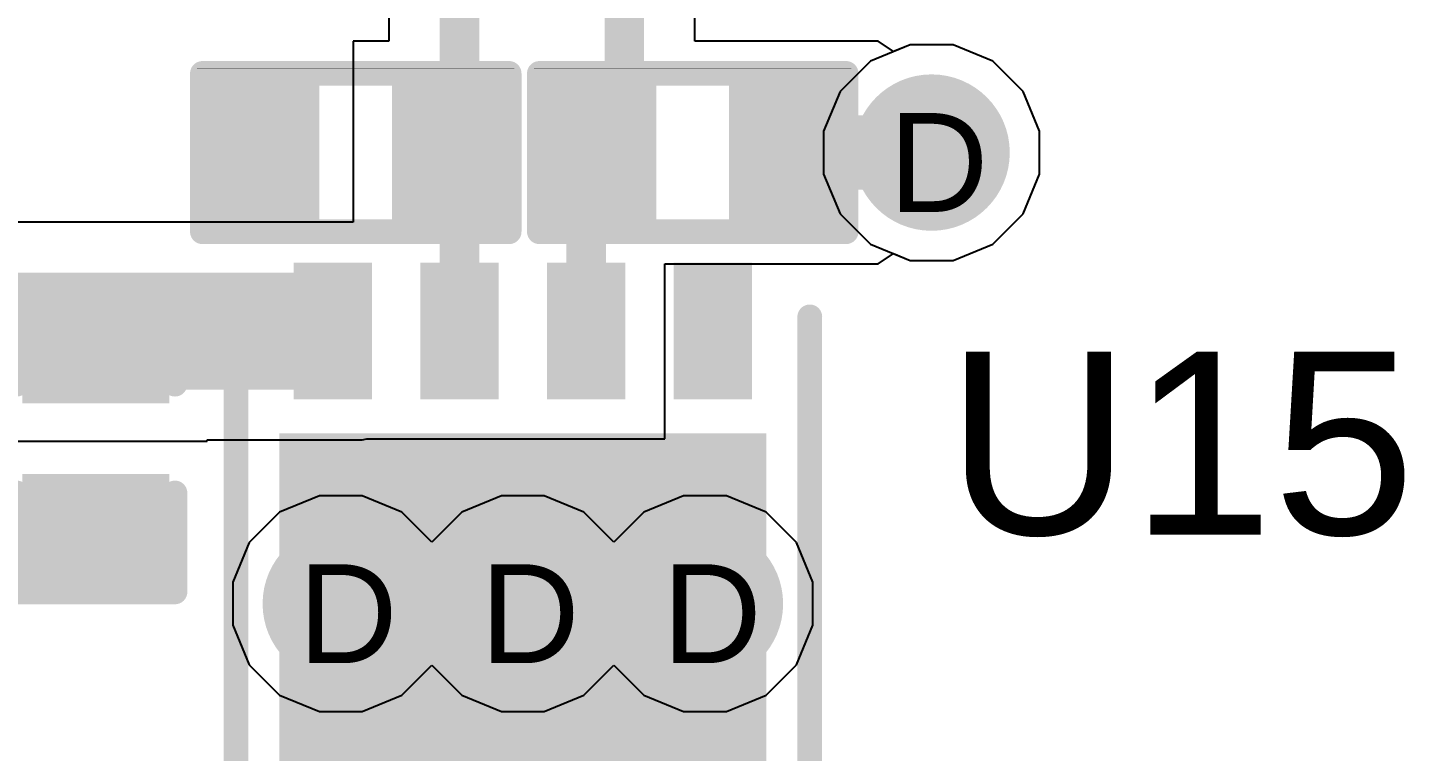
# Model space of a CAD drawing. Header units: inches. Extents: x 0 to 5032, y 0 to 5323.
# Drawn here: x 25.16 to 32.23, y 99.46 to 103.18 of the extents above; entities that cross this region are included whole.
import ezdxf

# ---------------------------------------------------------------- set-up
doc = ezdxf.new("R2010")
doc.units = ezdxf.units.IN
for name, color, linetype in [('Bottom Layer', 5, 'Continuous'), ('Bottom Solder', 6, 'Continuous'), ('Drill Drawing', 1, 'Continuous'), ('Layer 1', 16, 'Continuous'), ('Layer 2', 76, 'Continuous'), ('Top Layer', 1, 'Continuous'), ('Top Overlay', 2, 'Continuous'), ('Top Paste', 8, 'Continuous'), ('Top Solder', 216, 'Continuous'), ('Via Holes', 16, 'Continuous')]:
    doc.layers.add(name, color=color, linetype=linetype)
doc.styles.add('Arial', font='', dxfattribs={"height": 0.2})
doc.styles.get('Arial').set_extended_font_data('Arial')

# ---------------------------------------------------------------- blocks, each defined once
blk = doc.blocks.new('C___0402_281')
at = {"layer": 'Top Layer'}
for points in [[(-0.6985, -0.3175), (-0.6985, 0.3175), (-0.2413, 0.3175), (-0.2413, -0.3175)], [(0.2413, -0.3175), (0.2413, 0.3175), (0.6985, 0.3175), (0.6985, -0.3175)]]:
    blk.add_hatch(color=1, dxfattribs=at).paths.add_polyline_path(points)
at = {"layer": 'Top Paste'}
for points in [[(-0.6985, -0.3175), (-0.6985, 0.3175), (-0.2413, 0.3175), (-0.2413, -0.3175)], [(0.2413, -0.3175), (0.2413, 0.3175), (0.6985, 0.3175), (0.6985, -0.3175)]]:
    blk.add_hatch(color=8, dxfattribs=at).paths.add_polyline_path(points)
at = {"layer": 'Top Solder'}
for points in [[(-0.7585, -0.3775), (-0.7585, 0.3775), (-0.1813, 0.3775), (-0.1813, -0.3775)], [(0.1813, -0.3775), (0.1813, 0.3775), (0.7585, 0.3775), (0.7585, -0.3775)]]:
    blk.add_hatch(color=216, dxfattribs=at).paths.add_polyline_path(points)
at = {"layer": 'Top Overlay'}
for points in [[(-0.7874, 0.4064, 0.127, 0.127, 0), (-0.7874, -0.4064, 0.127, 0.127, 0)], [(-0.7874, 0.4064, 0.127, 0.127, 0), (-0.2794, 0.4064, 0.127, 0.127, 0)], [(0.2794, 0.4064, 0.127, 0.127, 0), (0.7874, 0.4064, 0.127, 0.127, 0)], [(0.7874, 0.4064, 0.127, 0.127, 0), (0.7874, -0.4064, 0.127, 0.127, 0)], [(-0.7874, -0.4064, 0.127, 0.127, 0), (-0.2794, -0.4064, 0.127, 0.127, 0)], [(0.2794, -0.4064, 0.127, 0.127, 0), (0.7874, -0.4064, 0.127, 0.127, 0)]]:
    blk.add_lwpolyline(points, format="xyseb", dxfattribs=at)
for points in [[(-0.8191, 0.4064, 0.0635, 0.0635, 1), (-0.7556, 0.4064, 0.0635, 0.0635, 1)], [(-0.8191, 0.4064, 0.0635, 0.0635, 1), (-0.7556, 0.4064, 0.0635, 0.0635, 1)], [(-0.3111, 0.4064, 0.0635, 0.0635, 1), (-0.2477, 0.4064, 0.0635, 0.0635, 1)], [(0.2477, 0.4064, 0.0635, 0.0635, 1), (0.3111, 0.4064, 0.0635, 0.0635, 1)], [(0.7556, 0.4064, 0.0635, 0.0635, 1), (0.8191, 0.4064, 0.0635, 0.0635, 1)], [(0.7556, 0.4064, 0.0635, 0.0635, 1), (0.8191, 0.4064, 0.0635, 0.0635, 1)], [(-0.8191, -0.4064, 0.0635, 0.0635, 1), (-0.7556, -0.4064, 0.0635, 0.0635, 1)], [(-0.8191, -0.4064, 0.0635, 0.0635, 1), (-0.7556, -0.4064, 0.0635, 0.0635, 1)], [(-0.3111, -0.4064, 0.0635, 0.0635, 1), (-0.2477, -0.4064, 0.0635, 0.0635, 1)], [(0.2477, -0.4064, 0.0635, 0.0635, 1), (0.3111, -0.4064, 0.0635, 0.0635, 1)], [(0.7556, -0.4064, 0.0635, 0.0635, 1), (0.8191, -0.4064, 0.0635, 0.0635, 1)], [(0.7556, -0.4064, 0.0635, 0.0635, 1), (0.8191, -0.4064, 0.0635, 0.0635, 1)]]:
    blk.add_lwpolyline(points, format="xyseb", close=True, dxfattribs=at)
blk = doc.blocks.new('R___0402_293')
at = {"layer": 'Top Layer'}
for points in [[(-0.6985, -0.3175), (-0.6985, 0.3175), (-0.2413, 0.3175), (-0.2413, -0.3175)], [(0.2413, -0.3175), (0.2413, 0.3175), (0.6985, 0.3175), (0.6985, -0.3175)]]:
    blk.add_hatch(color=1, dxfattribs=at).paths.add_polyline_path(points)
at = {"layer": 'Top Paste'}
for points in [[(-0.6985, -0.3175), (-0.6985, 0.3175), (-0.2413, 0.3175), (-0.2413, -0.3175)], [(0.2413, -0.3175), (0.2413, 0.3175), (0.6985, 0.3175), (0.6985, -0.3175)]]:
    blk.add_hatch(color=8, dxfattribs=at).paths.add_polyline_path(points)
at = {"layer": 'Top Solder'}
for points in [[(-0.7535, -0.3725), (-0.7535, 0.3725), (-0.1863, 0.3725), (-0.1863, -0.3725)], [(0.1863, -0.3725), (0.1863, 0.3725), (0.7535, 0.3725), (0.7535, -0.3725)]]:
    blk.add_hatch(color=216, dxfattribs=at).paths.add_polyline_path(points)
at = {"layer": 'Top Overlay'}
for points in [[(0.7874, 0.4064, 0.127, 0.127, 0), (-0.7874, 0.4064, 0.127, 0.127, 0)], [(-0.7874, 0.4064, 0.127, 0.127, 0), (-0.7874, -0.4064, 0.127, 0.127, 0)], [(0.7874, 0.4064, 0.127, 0.127, 0), (0.7874, -0.4064, 0.127, 0.127, 0)], [(0.7874, -0.4064, 0.127, 0.127, 0), (-0.7874, -0.4064, 0.127, 0.127, 0)], [(0.8128, -0.4318, 0.00323, 0.00323, 0), (-0.8128, -0.4318, 0.00323, 0.00323, 0)]]:
    blk.add_lwpolyline(points, format="xyseb", dxfattribs=at)
for points in [[(-0.8191, 0.4064, 0.0635, 0.0635, 1), (-0.7556, 0.4064, 0.0635, 0.0635, 1)], [(-0.8191, 0.4064, 0.0635, 0.0635, 1), (-0.7556, 0.4064, 0.0635, 0.0635, 1)], [(0.7556, 0.4064, 0.0635, 0.0635, 1), (0.8191, 0.4064, 0.0635, 0.0635, 1)], [(0.7556, 0.4064, 0.0635, 0.0635, 1), (0.8191, 0.4064, 0.0635, 0.0635, 1)], [(-0.8191, -0.4064, 0.0635, 0.0635, 1), (-0.7556, -0.4064, 0.0635, 0.0635, 1)], [(-0.8191, -0.4064, 0.0635, 0.0635, 1), (-0.7556, -0.4064, 0.0635, 0.0635, 1)], [(0.7556, -0.4064, 0.0635, 0.0635, 1), (0.8191, -0.4064, 0.0635, 0.0635, 1)], [(0.7556, -0.4064, 0.0635, 0.0635, 1), (0.8191, -0.4064, 0.0635, 0.0635, 1)], [(-0.8136, -0.4318, 0.00161, 0.00161, 1), (-0.812, -0.4318, 0.00161, 0.00161, 1)], [(0.812, -0.4318, 0.00161, 0.00161, 1), (0.8136, -0.4318, 0.00161, 0.00161, 1)]]:
    blk.add_lwpolyline(points, format="xyseb", close=True, dxfattribs=at)
blk = doc.blocks.new('R___0402_294')
at = {"layer": 'Top Layer'}
for points in [[(-0.6985, -0.3175), (-0.6985, 0.3175), (-0.2413, 0.3175), (-0.2413, -0.3175)], [(0.2413, -0.3175), (0.2413, 0.3175), (0.6985, 0.3175), (0.6985, -0.3175)]]:
    blk.add_hatch(color=1, dxfattribs=at).paths.add_polyline_path(points)
at = {"layer": 'Top Paste'}
for points in [[(-0.6985, -0.3175), (-0.6985, 0.3175), (-0.2413, 0.3175), (-0.2413, -0.3175)], [(0.2413, -0.3175), (0.2413, 0.3175), (0.6985, 0.3175), (0.6985, -0.3175)]]:
    blk.add_hatch(color=8, dxfattribs=at).paths.add_polyline_path(points)
at = {"layer": 'Top Solder'}
for points in [[(-0.7535, -0.3725), (-0.7535, 0.3725), (-0.1863, 0.3725), (-0.1863, -0.3725)], [(0.1863, -0.3725), (0.1863, 0.3725), (0.7535, 0.3725), (0.7535, -0.3725)]]:
    blk.add_hatch(color=216, dxfattribs=at).paths.add_polyline_path(points)
at = {"layer": 'Top Overlay'}
for points in [[(0.7874, 0.4064, 0.127, 0.127, 0), (-0.7874, 0.4064, 0.127, 0.127, 0)], [(-0.7874, 0.4064, 0.127, 0.127, 0), (-0.7874, -0.4064, 0.127, 0.127, 0)], [(0.7874, 0.4064, 0.127, 0.127, 0), (0.7874, -0.4064, 0.127, 0.127, 0)], [(0.7874, -0.4064, 0.127, 0.127, 0), (-0.7874, -0.4064, 0.127, 0.127, 0)], [(0.8128, -0.4318, 0.00323, 0.00323, 0), (-0.8128, -0.4318, 0.00323, 0.00323, 0)]]:
    blk.add_lwpolyline(points, format="xyseb", dxfattribs=at)
for points in [[(-0.8191, 0.4064, 0.0635, 0.0635, 1), (-0.7556, 0.4064, 0.0635, 0.0635, 1)], [(-0.8191, 0.4064, 0.0635, 0.0635, 1), (-0.7556, 0.4064, 0.0635, 0.0635, 1)], [(0.7556, 0.4064, 0.0635, 0.0635, 1), (0.8191, 0.4064, 0.0635, 0.0635, 1)], [(0.7556, 0.4064, 0.0635, 0.0635, 1), (0.8191, 0.4064, 0.0635, 0.0635, 1)], [(-0.8191, -0.4064, 0.0635, 0.0635, 1), (-0.7556, -0.4064, 0.0635, 0.0635, 1)], [(-0.8191, -0.4064, 0.0635, 0.0635, 1), (-0.7556, -0.4064, 0.0635, 0.0635, 1)], [(0.7556, -0.4064, 0.0635, 0.0635, 1), (0.8191, -0.4064, 0.0635, 0.0635, 1)], [(0.7556, -0.4064, 0.0635, 0.0635, 1), (0.8191, -0.4064, 0.0635, 0.0635, 1)], [(-0.8136, -0.4318, 0.00161, 0.00161, 1), (-0.812, -0.4318, 0.00161, 0.00161, 1)], [(0.812, -0.4318, 0.00161, 0.00161, 1), (0.8136, -0.4318, 0.00161, 0.00161, 1)]]:
    blk.add_lwpolyline(points, format="xyseb", close=True, dxfattribs=at)
blk = doc.blocks.new('SON_8_EP_3_3__298')
at = {"layer": 'Top Layer'}
for points in [[(0.825, 1.2), (0.825, -1.2), (-0.825, -1.2), (-0.825, 1.2)], [(-1.1, 1.1254), (-1.1, 0.8254), (-1.7, 0.8254), (-1.7, 1.1254)], [(1.1, 0.8254), (1.1, 1.1254), (1.7, 1.1254), (1.7, 0.8254)], [(-1.1, 0.4751), (-1.1, 0.1751), (-1.7, 0.1751), (-1.7, 0.4751)], [(1.1, 0.1751), (1.1, 0.4751), (1.7, 0.4751), (1.7, 0.1751)], [(-1.1, -0.1751), (-1.1, -0.4751), (-1.7, -0.4751), (-1.7, -0.1751)], [(1.1, -0.4751), (1.1, -0.1751), (1.7, -0.1751), (1.7, -0.4751)], [(-1.1, -0.8254), (-1.1, -1.1254), (-1.7, -1.1254), (-1.7, -0.8254)], [(1.1, -1.1254), (1.1, -0.8254), (1.7, -0.8254), (1.7, -1.1254)]]:
    blk.add_hatch(color=1, dxfattribs=at).paths.add_polyline_path(points)
at = {"layer": 'Top Paste'}
for points in [[(0.825, 1.2), (0.825, -1.2), (-0.825, -1.2), (-0.825, 1.2)], [(-1.1, 1.1254), (-1.1, 0.8254), (-1.7, 0.8254), (-1.7, 1.1254)], [(1.1, 0.8254), (1.1, 1.1254), (1.7, 1.1254), (1.7, 0.8254)], [(-1.1, 0.4751), (-1.1, 0.1751), (-1.7, 0.1751), (-1.7, 0.4751)], [(1.1, 0.1751), (1.1, 0.4751), (1.7, 0.4751), (1.7, 0.1751)], [(-1.1, -0.1751), (-1.1, -0.4751), (-1.7, -0.4751), (-1.7, -0.1751)], [(1.1, -0.4751), (1.1, -0.1751), (1.7, -0.1751), (1.7, -0.4751)], [(-1.1, -0.8254), (-1.1, -1.1254), (-1.7, -1.1254), (-1.7, -0.8254)], [(1.1, -1.1254), (1.1, -0.8254), (1.7, -0.8254), (1.7, -1.1254)]]:
    blk.add_hatch(color=8, dxfattribs=at).paths.add_polyline_path(points)
at = {"layer": 'Top Solder'}
for points in [[(0.8758, 1.2508), (0.8758, -1.2508), (-0.8758, -1.2508), (-0.8758, 1.2508)], [(-1.0492, 1.1762), (-1.0492, 0.7746), (-1.7508, 0.7746), (-1.7508, 1.1762)], [(1.0492, 0.7746), (1.0492, 1.1762), (1.7508, 1.1762), (1.7508, 0.7746)], [(-1.0492, 0.5259), (-1.0492, 0.1243), (-1.7508, 0.1243), (-1.7508, 0.5259)], [(1.0492, 0.1243), (1.0492, 0.5259), (1.7508, 0.5259), (1.7508, 0.1243)], [(-1.0492, -0.1243), (-1.0492, -0.5259), (-1.7508, -0.5259), (-1.7508, -0.1243)], [(1.0492, -0.5259), (1.0492, -0.1243), (1.7508, -0.1243), (1.7508, -0.5259)], [(-1.0492, -0.7746), (-1.0492, -1.1762), (-1.7508, -1.1762), (-1.7508, -0.7746)], [(1.0492, -1.1762), (1.0492, -0.7746), (1.7508, -0.7746), (1.7508, -1.1762)]]:
    blk.add_hatch(color=216, dxfattribs=at).paths.add_polyline_path(points)
at = {"layer": 'Top Overlay'}
for points in [[(-1.4986, 1.4732, 0.127, 0.127, 0), (1.4732, 1.4732, 0.127, 0.127, 0)], [(-2.0096, 1.1278, 0.2, 0.2, 0), (-1.8826, 1.0008, 0.2, 0.2, 0)], [(-2.0096, 1.1278, 0.2, 0.2, 0), (-2.0096, 0.8738, 0.2, 0.2, 0)], [(-1.8826, 1.0008, 0.2, 0.2, 0), (-2.0096, 0.8738, 0.2, 0.2, 0)], [(-1.4986, -1.4732, 0.127, 0.127, 0), (1.4732, -1.4732, 0.127, 0.127, 0)]]:
    blk.add_lwpolyline(points, format="xyseb", dxfattribs=at)
for points in [[(-1.5304, 1.4732, 0.0635, 0.0635, 1), (-1.4668, 1.4732, 0.0635, 0.0635, 1)], [(1.4414, 1.4732, 0.0635, 0.0635, 1), (1.505, 1.4732, 0.0635, 0.0635, 1)], [(-2.0596, 1.1278, 0.1, 0.1, 1), (-1.9596, 1.1278, 0.1, 0.1, 1)], [(-2.0596, 1.1278, 0.1, 0.1, 1), (-1.9596, 1.1278, 0.1, 0.1, 1)], [(-1.9326, 1.0008, 0.1, 0.1, 1), (-1.8326, 1.0008, 0.1, 0.1, 1)], [(-1.9326, 1.0008, 0.1, 0.1, 1), (-1.8326, 1.0008, 0.1, 0.1, 1)], [(-2.0596, 0.8738, 0.1, 0.1, 1), (-1.9596, 0.8738, 0.1, 0.1, 1)], [(-2.0596, 0.8738, 0.1, 0.1, 1), (-1.9596, 0.8738, 0.1, 0.1, 1)], [(-1.5304, -1.4732, 0.0635, 0.0635, 1), (-1.4668, -1.4732, 0.0635, 0.0635, 1)], [(1.4414, -1.4732, 0.0635, 0.0635, 1), (1.505, -1.4732, 0.0635, 0.0635, 1)]]:
    blk.add_lwpolyline(points, format="xyseb", close=True, dxfattribs=at)

msp = doc.modelspace()

# ---------------------------------------------------------------- hatches: boundary and pattern name
at = {"layer": 'Bottom Layer'}
h = msp.add_hatch(color=5, dxfattribs=at)
edge = h.paths.add_edge_path()
edge.add_arc((29.7976, 102.5332), 0.3, 0, 360)
h = msp.add_hatch(color=5, dxfattribs=at)
edge = h.paths.add_edge_path()
edge.add_arc((26.7645, 100.2163), 0.3, 0, 360)
h = msp.add_hatch(color=5, dxfattribs=at)
edge = h.paths.add_edge_path()
edge.add_arc((27.6992, 100.2163), 0.3, 0, 360)
h = msp.add_hatch(color=5, dxfattribs=at)
edge = h.paths.add_edge_path()
edge.add_arc((28.6339, 100.2163), 0.3, 0, 360)
at = {"layer": 'Bottom Solder'}
h = msp.add_hatch(color=6, dxfattribs=at)
edge = h.paths.add_edge_path()
edge.add_arc((29.7976, 102.5332), 0.4016, 0, 360)
h = msp.add_hatch(color=6, dxfattribs=at)
edge = h.paths.add_edge_path()
edge.add_arc((26.7645, 100.2163), 0.4016, 0, 360)
h = msp.add_hatch(color=6, dxfattribs=at)
edge = h.paths.add_edge_path()
edge.add_arc((27.6992, 100.2163), 0.4016, 0, 360)
h = msp.add_hatch(color=6, dxfattribs=at)
edge = h.paths.add_edge_path()
edge.add_arc((28.6339, 100.2163), 0.4016, 0, 360)
at = {"layer": 'Layer 1'}
h = msp.add_hatch(color=16, dxfattribs=at)
edge = h.paths.add_edge_path()
edge.add_arc((29.7976, 102.5332), 0.3, 0, 360)
h = msp.add_hatch(color=16, dxfattribs=at)
edge = h.paths.add_edge_path()
edge.add_arc((26.7645, 100.2163), 0.3, 0, 360)
h = msp.add_hatch(color=16, dxfattribs=at)
edge = h.paths.add_edge_path()
edge.add_arc((27.6992, 100.2163), 0.3, 0, 360)
h = msp.add_hatch(color=16, dxfattribs=at)
edge = h.paths.add_edge_path()
edge.add_arc((28.6339, 100.2163), 0.3, 0, 360)
at = {"layer": 'Layer 2'}
h = msp.add_hatch(color=76, dxfattribs=at)
edge = h.paths.add_edge_path()
edge.add_arc((29.7976, 102.5332), 0.3, 0, 360)
h = msp.add_hatch(color=76, dxfattribs=at)
edge = h.paths.add_edge_path()
edge.add_arc((26.7645, 100.2163), 0.3, 0, 360)
h = msp.add_hatch(color=76, dxfattribs=at)
edge = h.paths.add_edge_path()
edge.add_arc((27.6992, 100.2163), 0.3, 0, 360)
h = msp.add_hatch(color=76, dxfattribs=at)
edge = h.paths.add_edge_path()
edge.add_arc((28.6339, 100.2163), 0.3, 0, 360)
at = {"layer": 'Top Layer'}
h = msp.add_hatch(color=1, dxfattribs=at)
edge = h.paths.add_edge_path()
edge.add_arc((29.7976, 102.5332), 0.3, 0, 360)
msp.add_hatch(color=1, dxfattribs=at).paths.add_polyline_path([(23.1943, 101.3164), (26.8738, 101.3164), (26.8738, 101.9164), (23.1943, 101.9164)])
h = msp.add_hatch(color=1, dxfattribs=at)
edge = h.paths.add_edge_path()
edge.add_arc((26.7645, 100.2163), 0.3, 0, 360)
h = msp.add_hatch(color=1, dxfattribs=at)
edge = h.paths.add_edge_path()
edge.add_arc((27.6992, 100.2163), 0.3, 0, 360)
h = msp.add_hatch(color=1, dxfattribs=at)
edge = h.paths.add_edge_path()
edge.add_arc((28.6339, 100.2163), 0.3, 0, 360)
at = {"layer": 'Top Solder'}
h = msp.add_hatch(color=216, dxfattribs=at)
edge = h.paths.add_edge_path()
edge.add_arc((29.7976, 102.5332), 0.4016, 0, 360)
h = msp.add_hatch(color=216, dxfattribs=at)
edge = h.paths.add_edge_path()
edge.add_arc((26.7645, 100.2163), 0.4016, 0, 360)
h = msp.add_hatch(color=216, dxfattribs=at)
edge = h.paths.add_edge_path()
edge.add_arc((27.6992, 100.2163), 0.4016, 0, 360)
h = msp.add_hatch(color=216, dxfattribs=at)
edge = h.paths.add_edge_path()
edge.add_arc((28.6339, 100.2163), 0.4016, 0, 360)
at = {"layer": 'Via Holes'}
h = msp.add_hatch(color=7, dxfattribs=at)
edge = h.paths.add_edge_path()
edge.add_arc((29.7976, 102.5332), 0.15, 0, 360)
h = msp.add_hatch(color=7, dxfattribs=at)
edge = h.paths.add_edge_path()
edge.add_arc((26.7645, 100.2163), 0.15, 0, 360)
h = msp.add_hatch(color=7, dxfattribs=at)
edge = h.paths.add_edge_path()
edge.add_arc((27.6992, 100.2163), 0.15, 0, 360)
h = msp.add_hatch(color=7, dxfattribs=at)
edge = h.paths.add_edge_path()
edge.add_arc((28.6339, 100.2163), 0.15, 0, 360)

# ---------------------------------------------------------------- linework, layer by layer
at = {"layer": 'Bottom Layer'}
for p, q in [((29.6874, 103.0872), (29.4838, 103.0029)), ((29.9078, 103.0872), (29.6874, 103.0872)), ((30.1114, 103.0029), (29.9078, 103.0872)), ((29.4838, 103.0029), (29.3279, 102.847)), ((30.2673, 102.847), (30.1114, 103.0029)), ((29.3279, 102.847), (29.2436, 102.6434)), ((30.3516, 102.6434), (30.2673, 102.847)), ((29.2436, 102.6434), (29.2436, 102.423)), ((30.3516, 102.423), (30.3516, 102.6434)), ((29.2436, 102.423), (29.3279, 102.2194)), ((30.2673, 102.2194), (30.3516, 102.423)), ((29.3279, 102.2194), (29.4838, 102.0636)), ((30.1114, 102.0636), (30.2673, 102.2194)), ((29.4838, 102.0636), (29.6874, 101.9792)), ((29.9078, 101.9792), (30.1114, 102.0636)), ((29.6874, 101.9792), (29.9078, 101.9792))]:
    msp.add_line(p, q, dxfattribs=at)
at = {"layer": 'Layer 1'}
for p, q in [((29.6874, 103.0872), (29.4838, 103.0029)), ((29.9078, 103.0872), (29.6874, 103.0872)), ((30.1114, 103.0029), (29.9078, 103.0872)), ((29.4838, 103.0029), (29.3279, 102.847)), ((30.2673, 102.847), (30.1114, 103.0029)), ((29.3279, 102.847), (29.2436, 102.6434)), ((30.3516, 102.6434), (30.2673, 102.847)), ((29.2436, 102.6434), (29.2436, 102.423)), ((30.3516, 102.423), (30.3516, 102.6434)), ((29.2436, 102.423), (29.3279, 102.2194)), ((30.2673, 102.2194), (30.3516, 102.423)), ((29.3279, 102.2194), (29.4838, 102.0636)), ((30.1114, 102.0636), (30.2673, 102.2194)), ((29.4838, 102.0636), (29.6874, 101.9792)), ((29.9078, 101.9792), (30.1114, 102.0636)), ((29.6874, 101.9792), (29.9078, 101.9792))]:
    msp.add_line(p, q, dxfattribs=at)
at = {"layer": 'Layer 2'}
for p, q in [((26.6543, 100.7703), (26.4506, 100.686)), ((26.8747, 100.7703), (26.6543, 100.7703)), ((27.0783, 100.686), (26.8747, 100.7703)), ((27.589, 100.7703), (27.3854, 100.686)), ((27.8094, 100.7703), (27.589, 100.7703)), ((28.013, 100.686), (27.8094, 100.7703)), ((28.5237, 100.7703), (28.3201, 100.686)), ((28.7441, 100.7703), (28.5237, 100.7703)), ((28.9477, 100.686), (28.7441, 100.7703)), ((26.4506, 100.686), (26.2948, 100.5302)), ((27.2318, 100.5325), (27.0783, 100.686)), ((27.3854, 100.686), (27.2318, 100.5325)), ((28.1665, 100.5325), (28.013, 100.686)), ((28.3201, 100.686), (28.1665, 100.5325)), ((29.1036, 100.5302), (28.9477, 100.686)), ((26.2948, 100.5302), (26.2105, 100.3265)), ((29.1879, 100.3265), (29.1036, 100.5302)), ((26.2105, 100.3265), (26.2105, 100.1061)), ((29.1879, 100.1061), (29.1879, 100.3265)), ((26.2105, 100.1061), (26.2948, 99.9025)), ((29.1036, 99.9025), (29.1879, 100.1061)), ((26.2948, 99.9025), (26.4506, 99.7467)), ((27.0783, 99.7467), (27.2318, 99.9002)), ((27.2318, 99.9002), (27.3854, 99.7467)), ((28.013, 99.7467), (28.1665, 99.9002)), ((28.1665, 99.9002), (28.3201, 99.7467)), ((28.9477, 99.7467), (29.1036, 99.9025)), ((26.4506, 99.7467), (26.6543, 99.6623)), ((26.8747, 99.6623), (27.0783, 99.7467)), ((27.3854, 99.7467), (27.589, 99.6623)), ((27.8094, 99.6623), (28.013, 99.7467)), ((28.3201, 99.7467), (28.5237, 99.6623)), ((28.7441, 99.6623), (28.9477, 99.7467)), ((26.6543, 99.6623), (26.8747, 99.6623)), ((27.589, 99.6623), (27.8094, 99.6623)), ((28.5237, 99.6623), (28.7441, 99.6623))]:
    msp.add_line(p, q, dxfattribs=at)
at = {"layer": 'Top Layer'}
for p, q in [((28.5829, 103.1047), (28.5829, 103.6841)), ((27.0115, 103.3475), (27.0115, 103.1047)), ((27.0115, 103.1047), (26.8287, 103.1047)), ((26.8287, 103.1047), (26.8287, 102.1754)), ((29.5239, 103.1047), (28.5829, 103.1047)), ((29.6026, 103.0521), (29.5239, 103.1047)), ((29.5239, 103.1047), (29.5239, 103.1047)), ((29.6874, 103.0872), (29.6026, 103.0521)), ((29.9078, 103.0872), (29.6874, 103.0872)), ((30.1114, 103.0029), (29.9078, 103.0872)), ((30.2673, 102.847), (30.1114, 103.0029)), ((30.3516, 102.6434), (30.2673, 102.847)), ((30.3516, 102.423), (30.3516, 102.6434)), ((30.2673, 102.2194), (30.3516, 102.423)), ((26.8287, 102.1754), (23.1943, 102.1754)), ((30.1114, 102.0636), (30.2673, 102.2194)), ((29.5239, 101.9617), (29.6026, 102.0143)), ((29.6026, 102.0143), (29.6874, 101.9792)), ((29.9078, 101.9792), (30.1114, 102.0636)), ((28.4283, 101.0624), (28.4283, 101.9617)), ((28.4283, 101.9617), (29.5239, 101.9617)), ((29.5239, 101.9617), (29.5239, 101.9617)), ((29.6874, 101.9792), (29.9078, 101.9792)), ((24.9352, 101.0519), (26.0782, 101.0519)), ((26.0782, 101.0519), (26.0782, 101.0574)), ((26.0782, 101.0574), (26.8738, 101.0574)), ((26.8738, 101.0574), (26.8988, 101.0624)), ((26.8988, 101.0624), (28.4283, 101.0624))]:
    msp.add_line(p, q, dxfattribs=at)
for points in [[(28.2204, 102.6521, 0.2032, 0.2032, 0), (28.2204, 103.8343, 0.2032, 0.2032, 0)], [(27.3741, 102.5332, 0.2032, 0.2032, 0), (27.3741, 103.3476, 0.2032, 0.2032, 0)], [(28.1015, 102.5332, 0.2032, 0.2032, 0), (28.2204, 102.6521, 0.2032, 0.2032, 0)], [(29.0413, 102.5332, 0.381, 0.381, 0), (29.7976, 102.5332, 0.381, 0.381, 0)], [(27.3741, 101.6164, 0.2032, 0.2032, 0), (27.3741, 102.5332, 0.2032, 0.2032, 0)], [(28.0243, 101.6164, 0.2032, 0.2032, 0), (28.0243, 102.5332, 0.2032, 0.2032, 0)]]:
    msp.add_lwpolyline(points, format="xyseb", dxfattribs=at)
for points in [[(28.1696, 102.6521, 0.1016, 0.1016, 1), (28.2712, 102.6521, 0.1016, 0.1016, 1)], [(28.1696, 102.6521, 0.1016, 0.1016, 1), (28.2712, 102.6521, 0.1016, 0.1016, 1)], [(28.946, 102.5332, 0.1905, 0.1905, 1), (29.1365, 102.5332, 0.1905, 0.1905, 1)], [(29.7024, 102.5332, 0.1905, 0.1905, 1), (29.8929, 102.5332, 0.1905, 0.1905, 1)], [(27.3233, 102.5332, 0.1016, 0.1016, 1), (27.4249, 102.5332, 0.1016, 0.1016, 1)], [(27.3233, 102.5332, 0.1016, 0.1016, 1), (27.4249, 102.5332, 0.1016, 0.1016, 1)], [(27.9735, 102.5332, 0.1016, 0.1016, 1), (28.0751, 102.5332, 0.1016, 0.1016, 1)], [(28.0507, 102.5332, 0.1016, 0.1016, 1), (28.1523, 102.5332, 0.1016, 0.1016, 1)], [(27.3233, 101.6164, 0.1016, 0.1016, 1), (27.4249, 101.6164, 0.1016, 0.1016, 1)], [(27.9735, 101.6164, 0.1016, 0.1016, 1), (28.0751, 101.6164, 0.1016, 0.1016, 1)]]:
    msp.add_lwpolyline(points, format="xyseb", close=True, dxfattribs=at)

# ---------------------------------------------------------------- block references
for name, p, rotation in [('R___0402_293', (26.8414, 102.5332), 180), ('R___0402_294', (28.5714, 102.5332), 180), ('SON_8_EP_3_3__298', (27.6992, 100.2163), 90), ('C___0402_281', (25.5067, 101.0646), 90)]:
    msp.add_blockref(name, p, dxfattribs=dict(rotation=rotation))

# ---------------------------------------------------------------- texts
at = {"layer": 'Drill Drawing', "style": 'Arial'}
for p in [(29.5775, 102.2285), (26.5444, 99.9116), (27.4791, 99.9116), (28.4138, 99.9116)]:
    msp.add_text('D', height=0.508, dxfattribs=at).set_placement(p)
at = {"layer": 'Top Overlay', "style": 'Arial'}
msp.add_text('U15', height=0.9398, dxfattribs=at).set_placement((29.8725, 100.5716))

doc.saveas('drawing.dxf')
